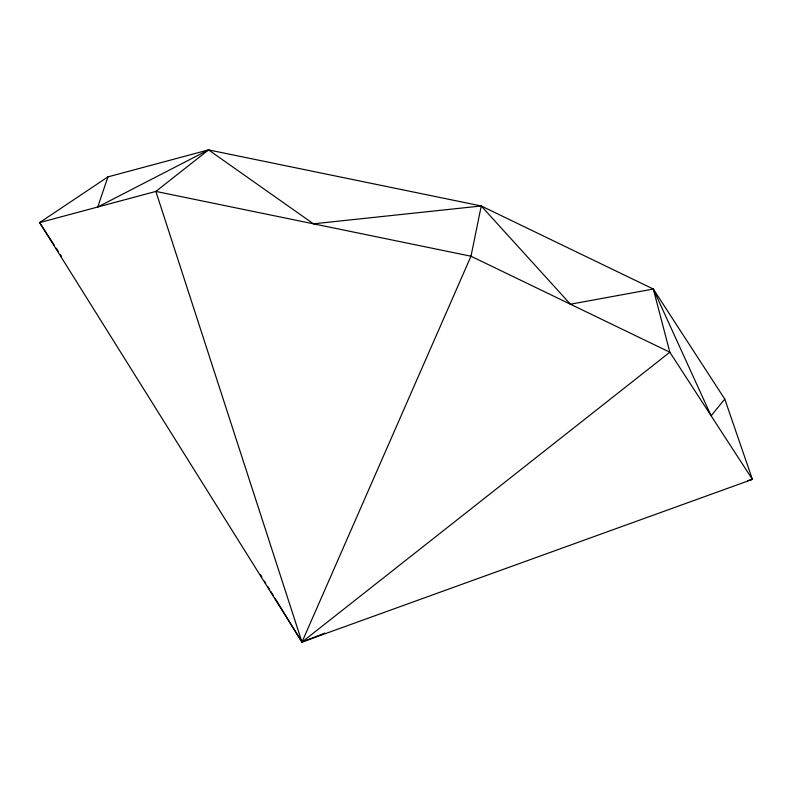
<?xml version="1.0" encoding="UTF-8"?>
<svg xmlns="http://www.w3.org/2000/svg" width="792" height="792" viewBox="0 0 792 792"><rect width="100%" height="100%" fill="white"/><g stroke="black" fill="none" stroke-linecap="round" stroke-linejoin="round"><path stroke-width="1.19" d="M107.93 176.873L97.733 207.009L208.553 149.896L313.434 223.819L481.249 205.97L470.993 256.222L301.97 642.104L39.6 222.601L107.93 176.873L208.553 149.896L481.249 205.97L653.321 289.04L724.769 399.079L752.4 479.368L301.97 642.104L274.804 597.94M724.769 399.079L711.117 415.79L653.321 289.04L570.408 304.217L481.249 205.97M208.553 149.896L155.875 191.416L39.6 222.601L54.252 245.154M747.658 480.645L752.4 479.368L669.834 352.212L470.993 256.222L155.875 191.416L301.97 642.104L669.834 352.212L653.321 289.04M301.97 642.104L324.938 633.065M56.252 248.233L58.242 251.311M60.242 254.39L61.578 256.44M260.578 574.804L261.875 576.903M264.459 581.11L265.756 583.219M267.686 586.367L269.627 589.525M270.923 591.634L273.507 595.832"/></g></svg>
